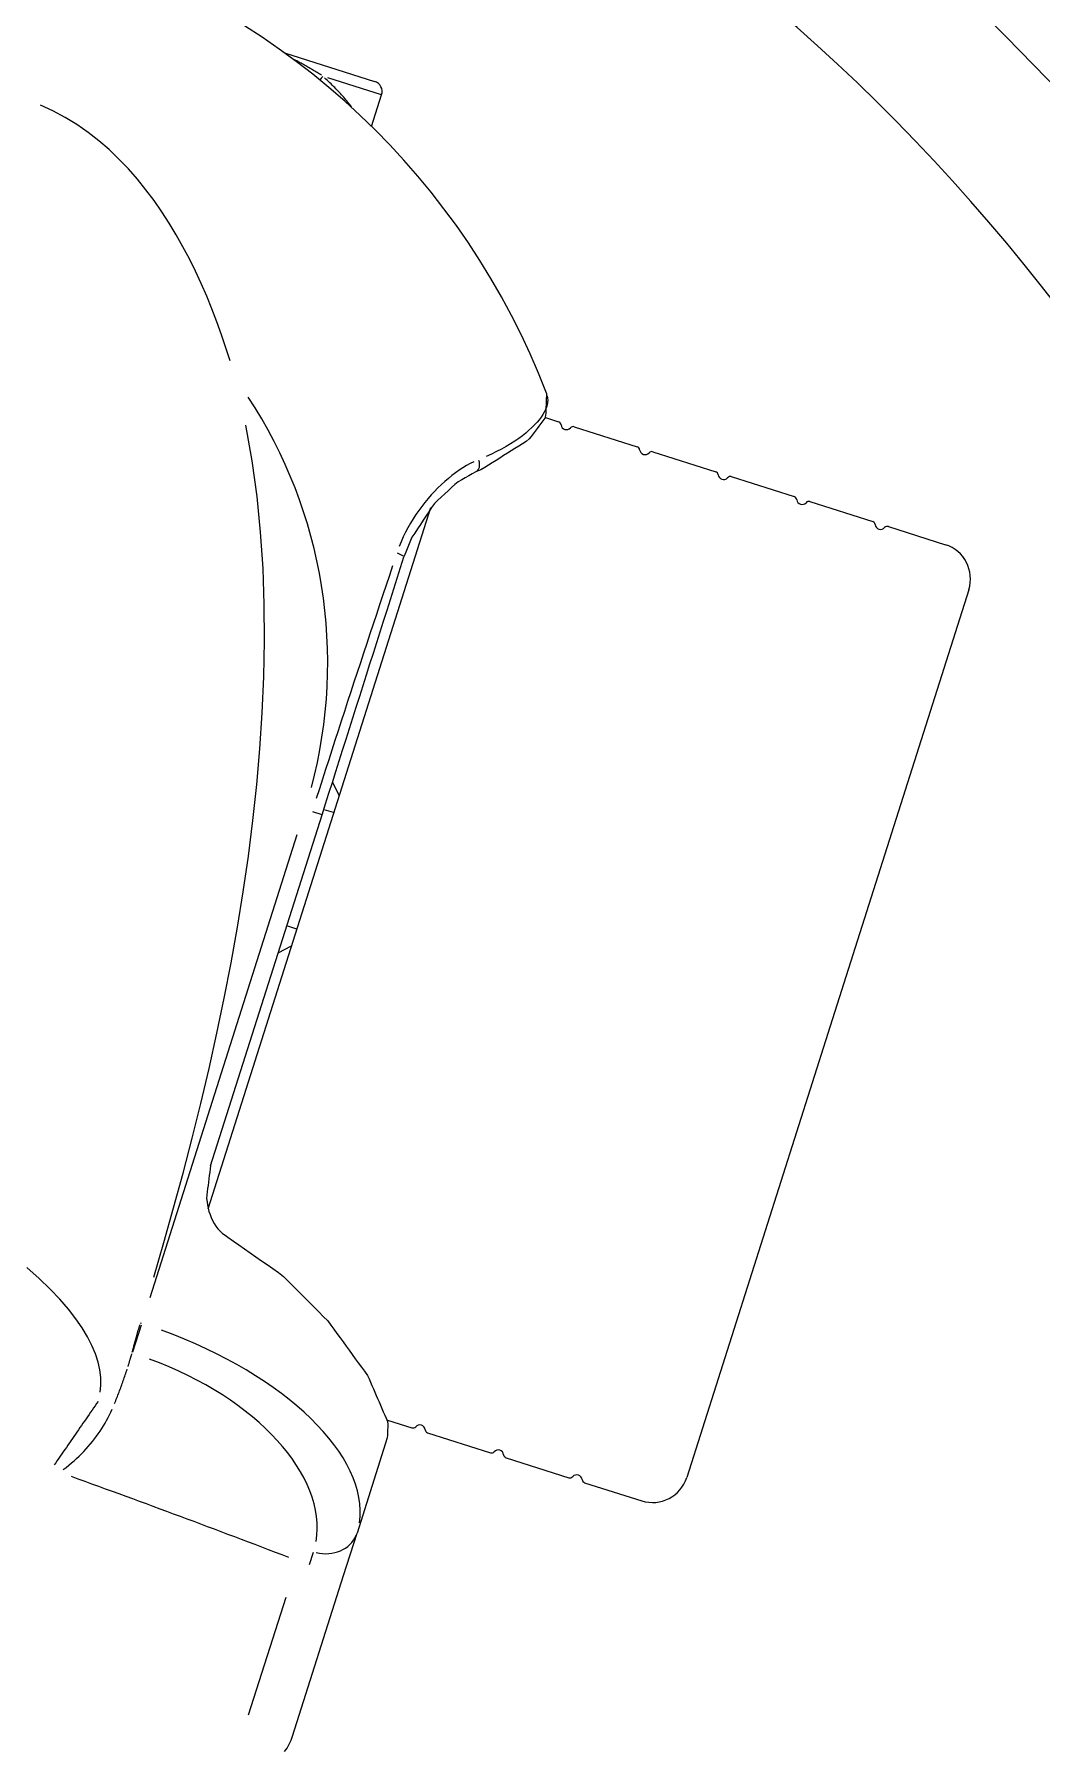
# Model space of a CAD drawing. Extents: x 309418 to 1212698, y 3438380 to 6877191.
# Drawn here: x 606462.9979 to 606463.2791, y 3438586.7916 to 3438587.2709 of the extents above; entities that cross this region are included whole.
import ezdxf

# ---------------------------------------------------------------- set-up
doc = ezdxf.new("R2010")
doc.units = 0
doc.header["$MEASUREMENT"] = 0
doc.linetypes.add('XR-LS-HARDSCAPE-LINES$1$HIDDEN2', pattern=[0.1875, 0.125, -0.0625])
doc.layers.add('LA-FLOWERING-TREE', color=221, linetype='Continuous')
doc.layers.add('LA-FURN-PERGOLA-POOL DECK-02', color=32, linetype='Continuous')
for name, color, linetype, lineweight in [('LA-FURN-PG-LIMITS', 1, 'Continuous', 5), ('LA-FURN-PG-PLAY EQUIPMENT', 160, 'Continuous', 5), ('LA-FURN-PG-SAFETY ZONE', 2, 'XR-LS-HARDSCAPE-LINES$1$HIDDEN2', 5)]:
    doc.layers.add(name, color=color, linetype=linetype, lineweight=lineweight)

# ---------------------------------------------------------------- blocks, each defined once
blk = doc.blocks.new('A$C753A40E1')
at = {"linetype": 'Continuous'}
for p, q in [((8.30000044696132, 45.76033110459947, -9.550000000000011), (8.30000044696132, 41.05392224724563, -9.550000000000011)), ((9.6465578240105, 45.5686905222616, -9.550000000000011), (9.6465578240105, 42.11916004017701, -9.550000000000011)), ((8.30000044696132, 41.05392224724563, -9.550000000000011), (8.30000044696132, 39.8126191684886, -9.550000000000011)), ((9.30000044696132, 40.69886656155098, -9.550000000000011), (9.30000044696132, 41.06286236856784, -9.550000000000011)), ((8.30000044696132, 37.02169647487438, -9.550000000000011), (8.30000044696132, 39.8126191684886, -9.550000000000011)), ((15.80593578633179, 36.92586782253978, -9.550000000000011), (15.80031283324396, 36.92586782253978, -9.550000000000011)), ((2.670871662213557, 36.54999996064328, -9.550000000000011), (1.000000446961252, 36.54999996064328, -9.550000000000011)), ((4.970871662213511, 36.54999996064328, -9.550000000000011), (3.129129231709129, 36.54999996064328, -9.550000000000011)), ((7.270871662213466, 36.54999996064328, -9.550000000000011), (5.429129231709084, 36.54999996064328, -9.550000000000011)), ((8.447266096028983, 36.54999996064328, -9.550000000000011), (7.729129231709038, 36.54999996064328, -9.550000000000011)), ((15.80000044696132, 36.11217837499829, -9.550000000000011), (15.80000044696132, 36.89851298670067, -9.550000000000011)), ((15.80191427558597, 36.05984241875525, -9.550000000000011), (15.83636319083118, 36.05984241875525, -9.550000000000011)), ((4.469613656965521e-07, 22.54999996064328, -9.550000000000011), (4.469613656965521e-07, 35.54999996064328, -9.550000000000011)), ((15.80000044696132, 21.75299208354875, -9.550000000000011), (15.80000044696132, 35.30685029584959, -9.550000000000011)), ((15.00000044696137, 32.45067030447706, -9.550000000000011), (15.00000044696137, 22.54999996064328, -9.550000000000011)), ((15.30000044696132, 31.28024769743127, -9.550000000000011), (15.30000044696132, 20.9999999606431, -9.550000000000011)), ((15.30000044696132, 25.04999996064328, -9.550000000000011), (15.00000044696125, 24.7499999606431, -9.550000000000011)), ((15.28500044696133, 24.2499999606431, -9.550000000000011), (15.01500044696135, 24.2499999606431, -9.550000000000011)), ((4.469613656965521e-07, 9.549999960643277, -9.550000000000011), (4.469613656965521e-07, 22.54999996064328, -9.550000000000011)), ((15.00000044696137, 22.54999996064328, -9.550000000000011), (15.00000044696137, 11.91136007341231, -9.550000000000011)), ((15.01500044696135, 20.84999996064324, -9.550000000000011), (15.28500044696133, 20.84999996064324, -9.550000000000011)), ((15.30089283989045, 20.9999999606431, -9.550000000000011), (15.56857855418659, 20.9999999606431, -9.550000000000011)), ((15.00000044696137, 20.34999996064324, -9.550000000000011), (15.30000044696132, 20.04999996064328, -9.550000000000011)), ((2.670871662213557, 8.549999960643277, -9.550000000000011), (1.000000446961252, 8.549999960643277, -9.550000000000011)), ((4.970871662213511, 8.549999960643277, -9.550000000000011), (3.129129231709129, 8.549999960643277, -9.550000000000011)), ((7.270871662213466, 8.549999960643277, -9.550000000000011), (5.429129231709084, 8.549999960643277, -9.550000000000011)), ((9.570871662213534, 8.549999960643277, -9.550000000000011), (7.729129231709038, 8.549999960643277, -9.550000000000011)), ((11.87087166221349, 8.549999960643277, -9.550000000000011), (10.02912923170911, 8.549999960643277, -9.550000000000011)), ((12.71622830020689, 8.549999960643277, -9.550000000000011), (12.32912923170906, 8.549999960643277, -9.550000000000011)), ((19.80000044696121, 2.271679160315102, -9.550000000000011), (19.80000044696121, 1.349999960643231, -9.550000000000011)), ((19.80511121305469, 1.349999960643231, -9.550000000000011), (21.37877033023423, 1.349999960643231, -9.550000000000011)), ((22.74275254864298, 1.049999960643277, -9.550000000000011), (20.10000044696127, 1.049999960643277, -9.550000000000011))]:
    blk.add_line(p, q, dxfattribs=at)
for points in [[(16.65310599200527, 40.60607601044797), (16.595804470704, 40.52539134858274), (16.54086806170741, 40.44424320099973), (16.48823477618495, 40.36266208527707), (16.43785693042079, 40.28067279694699), (16.38969447009364, 40.19830203889035), (16.34370829455654, 40.11557079194211), (16.29985644213954, 40.03250194428586), (16.25810171954433, 39.9491241061511), (16.21841170184413, 39.86545444367551), (16.18076922290126, 39.78151393769406), (16.14515330188075, 39.69732356904172), (16.1115458189706, 39.61290241120481), (16.07992865435878, 39.52827335236692), (16.05028082721034, 39.44345546601438), (16.02258612506191, 39.35846973298215), (15.99682261340419, 39.2733371341052), (15.97297980181972, 39.18807674286985), (15.95105006091396, 39.10270954011106), (15.93102576129237, 39.01725650666379), (15.91290118090907, 38.93174053071164), (15.89666678302089, 38.84618259308957), (15.88231779925624, 38.76060558198117), (15.86984564654628, 38.67503047822141), (15.85924364917079, 38.58947826264524)], [(16.30000044696132, 38.49891925690793), (16.32173659198085, 38.5699622714343), (16.3434736906747, 38.64100337861203), (16.36520983569423, 38.7120463931384), (16.38694693438808, 38.78308940766477), (16.40868307940761, 38.85413242219114), (16.43042017810146, 38.9251754367175), (16.45215632312099, 38.99621845124387), (16.47389342181484, 39.0672595584216), (16.49562956683437, 39.13830257294797), (16.51736666552821, 39.20934558747434), (16.53910281054775, 39.28038860200071), (16.56083990924159, 39.35143161652707), (16.58257605426112, 39.42247272370481), (16.60431315295497, 39.49351573823117), (16.6260492979745, 39.56455875275754), (16.64778639666835, 39.63560176728391), (16.66952254168788, 39.70664478181028), (16.69125964038173, 39.77768779633664), (16.71299578540126, 39.84872890351438), (16.73473288409511, 39.91977191804074), (16.75646902911464, 39.99081493256711), (16.77820612780849, 40.06185794709348), (16.79994227282802, 40.13290096161985), (16.82167937152187, 40.20394397614621), (16.8434155165414, 40.27498508332395), (16.86515261523525, 40.34602809785031), (16.88688876025478, 40.41707111237668), (16.90862585894862, 40.48811412690305), (16.93036200396816, 40.55915714142942)], [(15.84333063952724, 38.41854358552121), (15.83998228900234, 38.37583614228391), (15.83676840655605, 38.33312297700071), (15.83368899218837, 38.2904098117175), (15.83074309222499, 38.2476909243884), (15.82793261401454, 38.2049720370593), (15.82525565020839, 38.16224933503293), (15.82271315448085, 38.1195228183093), (15.82030608050624, 38.07679630158567), (15.81803252093593, 38.03406597016477), (15.81589438311855, 37.99133563874387), (15.81389071337978, 37.94860339997434), (15.81202151171962, 37.90586734650754), (15.81028773181239, 37.86313129304074), (15.80868841998378, 37.82039523957395), (15.80722357623378, 37.77765727875852), (15.80589415423671, 37.73491741059446), (15.80469920031825, 37.69217754243039), (15.80363966815273, 37.6494357669177), (15.80271555774013, 37.60669589875364), (15.80192591540614, 37.56395412324094), (15.80127169482509, 37.52121234772824), (15.80075289599696, 37.47847057221555), (15.80036951892177, 37.43572879670285), (15.80012060992519, 37.39298892853879)], [(16.32051970355312, 38.23655391572141), (16.36307932727138, 38.04031635163449), (16.42922045581142, 37.84454990265989), (16.51916720263759, 37.64926982758664), (16.63339735858241, 37.45452953217649), (16.772562283204, 37.26038814423703), (16.93730856768886, 37.06691242097043), (17.12828661792079, 36.87415958283567), (17.34608675830165, 36.68196369050168), (17.59199549548427, 36.48977542756223), (17.86840369097987, 36.29787708161496), (18.17774798266689, 36.10661197541379), (18.52246882312099, 35.91632343171262), (18.90500380389491, 35.72735858796262), (19.3277905165414, 35.5400607669177)], [(14.2410452543954, 33.03450847504758), (14.05771567218105, 33.09147716401242), (13.87438513629237, 33.14844585297727), (13.69105555407802, 33.20541454194211), (13.50772597186366, 33.26238323090696), (13.32439543597499, 33.31935573456906), (13.14106490008632, 33.37632442353391), (12.95773627154628, 33.43329311249875), (12.77440573565761, 33.4902618014636), (12.59107519976894, 33.54723049042844), (12.41902281634609, 33.61334300873899), (12.26447607867519, 33.69365383027219), (12.10992934100429, 33.77396083710813), (11.95538260333339, 33.85427165864133), (11.80083586566249, 33.93457866547727), (11.64628912799159, 34.01488567231321), (11.4917423903207, 34.09519649384641), (11.3371956526498, 34.17550350068235), (11.1826489149789, 34.25581432221555), (11.028102177308, 34.33612132905149), (10.8735554396371, 34.41643215058469), (10.75227095477382, 34.50177074311399), (10.63583113543788, 34.58783794282102), (10.51939131610195, 34.67390895722531), (10.40295340411464, 34.75997997162961), (10.2865135847787, 34.84605098603391), (10.17007376544277, 34.93211818574094), (10.05363585345546, 35.01818920014524), (9.937196034119523, 35.1042583072009), (9.820758122132219, 35.1903293216052), (9.704318302796281, 35.27639842866086), (9.587878483460344, 35.36246944306516), (9.471440571473039, 35.44853855012082), (9.355000752137101, 35.53460956452512), (9.280192631409562, 35.61196208832883), (9.214886921570695, 35.68732524750852), (9.149579304383195, 35.76269031403684), (9.084271687195695, 35.83805347321653), (9.018965977356828, 35.91341853974485), (8.953658360169328, 35.98878169892453), (8.888350742981828, 36.06414485810422), (8.82304503314296, 36.13950992463254), (8.75773741595546, 36.21487308381223), (8.692431706116594, 36.29023815034055), (8.627124088929094, 36.36560130952024), (8.561816471741594, 36.44096446869992), (8.496510761902726, 36.51632953522824), (8.431203144715226, 36.59169269440793), (8.399371403382219, 36.66420818207883), (8.379496830628312, 36.73570514557981), (8.359622257874406, 36.80720401642942), (8.339749592469133, 36.87870097993039), (8.319875019715226, 36.95019794343137), (8.30000044696132, 37.02169681428098)], [(15.80001570575038, 37.31549335358762), (15.80004813067714, 37.30011249421262), (15.80009772174159, 37.28473163483762), (15.80016543261806, 37.26935268281125), (15.80025030963222, 37.25397182343625), (15.80035235278407, 37.23859096406125), (15.80047251574794, 37.22321010468625), (15.8006098448495, 37.20782924531125), (15.80076529376308, 37.19245029328489), (15.80093790881435, 37.17706943390989), (15.80112769000331, 37.16168857453489), (15.80133559100429, 37.14630771515989), (15.80156065814296, 37.13092876313352), (15.80180384509364, 37.11554790375852), (15.80206515185634, 37.10016895173215), (15.80234267108241, 37.08478809235715), (15.8026383101205, 37.06940723298215), (15.8029520689706, 37.05402828095578), (15.80328299395839, 37.03864932892942), (15.80363108508388, 37.02326846955442), (15.80399729602138, 37.00788951752805), (15.80438162677089, 36.99251056550168), (15.8047831236581, 36.97713161347531), (15.805201786683, 36.96175266144895), (15.80563856951991, 36.94637370942258)], [(15.80749441973964, 36.89857936738156), (15.80849482409755, 36.87657237885617), (15.80954863421718, 36.85330081818723), (15.81065108172695, 36.82882572053098), (15.81179739825527, 36.80318714020871), (15.81298472277919, 36.77639842866086), (15.81421114795009, 36.74847102997922), (15.81547190539638, 36.71942020295285), (15.81676508776943, 36.68927455781125), (15.81808211200038, 36.65813518403196), (15.81941630236904, 36.62606883881711), (15.82076479785243, 36.59313464997434), (15.82211901538173, 36.55939365265989), (15.82347514025966, 36.52491069672727), (15.82482649676601, 36.4897449099841), (15.82616831652919, 36.45395923493528), (15.827493923829, 36.4176127993884), (15.82880045764247, 36.38072658417844), (15.83008219592372, 36.34333873627805), (15.83133532397548, 36.30551029084348), (15.83255411975185, 36.26730800507688), (15.83373381488124, 36.22879291413449), (15.83486964099208, 36.19002796052121), (15.83595682971279, 36.15108180878781), (15.83699061267177, 36.11201167939328)], [(15.86433722369472, 34.72137523530149), (15.89141585223476, 33.71736980317258), (15.92612769000331, 32.71346736786985), (15.96954562060634, 31.70988918183469), (16.02266241900722, 30.70685649750852), (16.08641840808193, 29.70458675263547), (16.16175677172939, 28.70329357026242), (16.24961783282558, 27.70319057343625), (16.35092188708583, 26.70430065034055), (16.46652438037196, 25.70636440156125), (16.59734465472499, 24.70993114350461), (16.74430300586025, 23.71560741303586), (16.90832449786464, 22.72399974702024), (17.09032942645351, 21.73571086762571), (17.29124094836513, 20.75135112641477), (17.5119831740121, 19.77152324555539), (17.75347353808681, 18.79679942963742), (18.01661517016689, 17.82571864960813), (18.30303599231044, 16.85895610688352), (18.61462714068691, 15.89891887543821), (18.95327784411708, 14.94800639985227), (19.32087828509609, 14.00862575410031), (19.71931864611892, 13.08317638276242), (20.1504872023323, 12.17405773041867), (20.61627508990554, 11.28368068574093)], [(15.30000044696132, 31.28024745820188), (15.28349234454433, 31.37092662690305), (15.26698328845302, 31.46160198090696), (15.25047518603603, 31.55228114960813), (15.23396612994472, 31.64295650361203), (15.21745802752773, 31.73363567231321), (15.20094992511073, 31.82431102631711), (15.18444086901943, 31.91499019501828), (15.16793276660243, 32.00566936371946), (15.15142466418544, 32.09634471772336), (15.13241507403652, 32.18615413544797), (15.08945586077968, 32.26762843964719), (15.04649569384853, 32.34910274384641), (15.00353552691737, 32.43058086274289), (14.96035506121913, 32.51190639374875), (14.90205218188564, 32.58296657441281), (14.84374930255214, 32.65402675507688), (14.78544642321864, 32.72508693574094), (14.71570422045986, 32.78424907563352), (14.64552046649257, 32.84294963715696), (14.57129122607509, 32.89520717499875), (14.49222590319911, 32.93975902436399), (14.41147639148036, 32.97962261078977), (14.32626082293788, 33.00706554291867), (14.2410452543954, 33.03450847504758)], [(15.30000044696132, 21.00000072358274), (15.30000044696132, 20.68512416718625), (15.30000044696132, 20.37005687592649), (15.30000044696132, 20.05482936738156), (15.30000044696132, 19.73947978852414), (15.30000044696132, 19.42403484223508), (15.30000044696132, 19.10853267548703), (15.30000044696132, 18.79300380585813), (15.30000044696132, 18.47747875092649), (15.30000044696132, 18.16198802827024), (15.30000044696132, 17.84656597016477), (15.30000044696132, 17.53123546479367), (15.30000044696132, 17.21601940034055), (15.30000044696132, 16.90094829438352), (15.30000044696132, 16.58604503510617), (15.30000044696132, 16.27133632538938), (15.30000044696132, 15.95684123871946), (15.30000044696132, 15.64258647797727), (15.30000044696132, 15.32860637543821), (15.30000044696132, 15.01492381928586), (15.30000044696132, 14.70158077119016), (15.30000044696132, 14.38860393403196), (15.30000044696132, 14.07604671357297), (15.30000044696132, 13.76396251557492), (15.30000044696132, 13.4524085604968)], [(15.52748515002529, 13.78836894868039), (15.53165461413661, 14.07289577363156), (15.53576208941737, 14.35760188935422), (15.53979994647304, 14.64244914887571), (15.54375769488612, 14.92739940522336), (15.54762579791347, 15.21242595551633), (15.55139567248622, 15.49750591157102), (15.55505492083827, 15.7826201999011), (15.55859591357509, 16.06774974702024), (15.56200720660487, 16.35287547944211), (15.56527926318446, 16.63798595307492), (15.5684025465707, 16.92306590912961), (15.57136561267177, 17.20811153290891), (15.57415987841884, 17.49310375092649), (15.57677676074306, 17.77803874848508), (15.57920576922695, 18.06290126679563), (15.58143927447597, 18.34768749116086), (15.58346869342128, 18.63238216279172), (15.58528735034267, 18.91698146699094), (15.58688952319423, 19.20146633027219), (15.58826853625575, 19.48583293793821), (15.58941771380702, 19.77006984589719), (15.59033228747646, 20.05416179536008), (15.59101130358974, 20.33810497162961), (15.59145285479823, 20.62188793061399)], [(14.10938479296962, 10.58202815888546), (14.18515231005946, 10.66518474457882), (14.26091982714931, 10.74834133027218), (14.33668734423915, 10.83150173066281), (14.412454861329, 10.91465831635617), (14.48822237841884, 10.99781490204953), (14.55895544879237, 11.09310222504757), (14.62229945056239, 11.20618892548703), (14.68564440600673, 11.31927562592648), (14.74898936145107, 11.43236232636593), (14.81233336322109, 11.54544902680539), (14.87567831866542, 11.6585395419421), (14.93902327410976, 11.77162624238156), (14.98293425433437, 11.90364147065304), (15.02176691882411, 12.04060436127804), (15.06059958331386, 12.17756725190304), (15.09943224780361, 12.31453014252804), (15.13826491229335, 12.45149303315304), (15.1770975767831, 12.58845592377804), (15.21593024127284, 12.72541881440304), (15.25476385943691, 12.86238170502805), (15.26707388751308, 13.00950694916867), (15.2780497252206, 13.15713954804563), (15.2890246092538, 13.30477214692258), (15.30000044696132, 13.4524085604968)], [(14.24608065478603, 10.33057475922726), (14.32839800708095, 10.41060710786007), (14.40891768328945, 10.4957320773425), (14.48756529681484, 10.5856864535632), (14.56426455371181, 10.68019557831906), (14.63894106738368, 10.77898479340695), (14.71151949755946, 10.88177944062375), (14.78192450396816, 10.98831630585812), (14.85008170001308, 11.09831691620968), (14.91589381091396, 11.21162486909054), (14.97920538775722, 11.32820964692257), (15.03986288897792, 11.44792629120968), (15.09771086566249, 11.57061839936398), (15.15259386889736, 11.69613338349484), (15.20435740344325, 11.82431484101437), (15.25284602038661, 11.95500636933468), (15.29790522448818, 12.08805538056515), (15.33938052050868, 12.22332073090695), (15.37711645953456, 12.36077190278195), (15.41092421405116, 12.50017238495968), (15.44061304919521, 12.6412284457507), (15.46598936908046, 12.78365398286007), (15.48686053149501, 12.92714763520383), (15.50305392138759, 13.0714156710925), (15.51442744128505, 13.21614910004758)], [(12.8940575300912, 7.891033896190152), (12.87312247149745, 7.966290243846402), (12.8521874129037, 8.041550406199917), (12.83125235430995, 8.116810568553433), (12.8103172957162, 8.192070730906948), (12.78938223712245, 8.267330893260464), (12.7684471785287, 8.34259105561398), (12.74751211993495, 8.41784740327023), (12.7265770613412, 8.493107565623745), (12.72787405841152, 8.572804220897183), (12.75727583758632, 8.658108481151089), (12.78667761676112, 8.743412741404995), (12.81607939593593, 8.828717001658902), (12.84548117511073, 8.914021261912808), (12.87488104693691, 8.999325522166714), (12.90428282611171, 9.08462978242062), (12.93368460528652, 9.169934042674527), (12.96308638446132, 9.255238302928433), (13.02315832965175, 9.346333273631558), (13.10370566241542, 9.441288717967495), (13.18425108783046, 9.536244162303433), (13.26479842059413, 9.63119960663937), (13.34534479968349, 9.726155050975308), (13.42589117877284, 9.821110495311245), (13.5064375578622, 9.916065939647183), (13.58698393695155, 10.01102138398312), (13.66753031604091, 10.10597682831906), (13.74807669513027, 10.200932272655), (13.82862307421962, 10.2958915316882), (13.90916945330898, 10.39084697602414), (13.99604155413905, 10.48600841401242), (14.10938479296962, 10.58202815888546)], [(12.84883620135585, 7.957813986522183), (12.82211615435878, 8.012234457713589), (12.80158736102382, 8.070301779490933), (12.7872746168832, 8.131951102000698), (12.7792008101205, 8.197125204783902), (12.7773869215707, 8.265751608592495), (12.78185774676601, 8.337776907664761), (12.7926342665414, 8.413136252147183), (12.80973936908046, 8.491764792186245), (12.83319594256679, 8.573601492625698), (12.86302496783534, 8.658585318309292), (12.89925314776698, 8.746651419383511), (12.94189955584804, 8.837734945994839), (12.99089934222499, 8.931538351756558), (13.04625059954921, 9.027767904979214), (13.10801627032558, 9.126271017772183), (13.17625929705898, 9.226891287547573), (13.25104452960292, 9.329472311717495), (13.33243681781093, 9.433865317088589), (13.42049719683925, 9.539910086375698), (13.51529147021571, 9.647450216990933), (13.6168530165414, 9.756245383006558), (13.72511889331142, 9.865837820750698), (13.84002997271816, 9.975868948680386), (13.96152521960536, 10.08597637055539)], [(21.58098818652431, 9.705727347117886), (21.8029267966011, 9.391777762156948), (22.03093792788772, 9.081906088572964), (22.26506497256545, 8.776608237010464), (22.50534941546718, 8.476383932811245), (22.75183417193691, 8.18173671601437), (23.00456215731899, 7.893154867869839), (23.26357485644618, 7.61114574311398), (23.52891566149989, 7.336201437694058), (23.8007548033456, 7.068627127391323), (24.07946993701259, 6.808800467235073), (24.36532284610061, 6.557545431834683), (24.65857197634963, 6.315697439891323), (24.95947625033645, 6.084088095408902), (25.26829411380081, 5.863545187694058), (25.5852847277383, 5.654904135447964), (25.9107070147256, 5.458996542674527), (26.24475361697463, 5.276722677928433), (26.58673598162929, 5.10989833710812), (26.93635036341934, 4.96005702851437), (27.29353143565444, 4.82849193452023), (27.65821387164382, 4.716500052196011), (28.03033222548751, 4.625382193309292), (28.40853233926086, 4.556793936473355), (28.790029662774, 4.511906393748745)], [(20.49550845019618, 1.924099692088589), (20.52954794757167, 1.900036581737027), (20.56422831408779, 1.876065024119839), (20.59953333728103, 1.852177389842495), (20.63544966571121, 1.828381308299527), (20.67196204058914, 1.804684408885464), (20.70905806414871, 1.781079062205777), (20.74672247760097, 1.757588156444058), (20.78494192950527, 1.734196432811245), (20.82370020739822, 1.71091152070187), (20.86298491351405, 1.687748678904995), (20.90278078906337, 1.664700278026089), (20.94307448260585, 1.641781576854214), (20.98385073535232, 1.618977316600308), (21.02509619586269, 1.596310385447964), (21.06679560534744, 1.573780783397183), (21.10893656604091, 1.551380881053433), (21.15150286547939, 1.529125937205777), (21.19448210589687, 1.507015951854214), (21.23784567706386, 1.485043295604214), (21.28156592242519, 1.46323085663937), (21.32561232440261, 1.441578634959683), (21.36995531909267, 1.420117148143277), (21.41456581942836, 1.39883876679562), (21.45941378466873, 1.377766379100308)], [(21.56602599017421, 1.337368735057339), (21.60116698138503, 1.327992209178433), (21.63650347583084, 1.31869960663937), (21.67200447909622, 1.309513815623745), (21.70763851992874, 1.300434836131558), (21.74337460391311, 1.29147792695187), (21.7791812597969, 1.282643088084683), (21.81502797000209, 1.273953207713589), (21.8508832632759, 1.265408285838589), (21.88671566836635, 1.257023581248745), (21.92250134341518, 1.248806723338589), (21.95823313586502, 1.240750082713589), (21.99390007846156, 1.232868918162808), (22.0294892966011, 1.225163229686245), (22.06498982302932, 1.217640646678433), (22.10038973681728, 1.21030116913937), (22.13567711703578, 1.203144797069058), (22.17084051959304, 1.196179159862027), (22.20586802356033, 1.189411886912808), (22.24074770800868, 1.18283534882687), (22.27546812884609, 1.176464804393277), (22.31001736514369, 1.170300253612027), (22.34438349597244, 1.16434169648312), (22.37855507724075, 1.158596762401089), (22.41252018801967, 1.153073080760464)]]:
    blk.add_lwpolyline(points, dxfattribs=at)
for centre, radius, start, end in [((9.800000446961434, 45.76033110459947, -9.550000000000011), 1.500000000000142, 161.3282819359878, 180), ((1.000000446961252, 35.54999996064328, -9.550000000000011), 1.000000000000003, 90, 180), ((2.670871662213557, 36.44999996064315, -9.550000000000011), 0.09999999999998721, 23.57817847819251, 90), ((2.900000446961343, 36.54999996064328, -9.550000000000011), 0.150000000000001, 203.5781784782064, 336.4218215217936), ((3.129129231709129, 36.44999996064315, -9.550000000000011), 0.09999999999999269, 89.99999999999349, 156.4218215218042), ((4.970871662213511, 36.44999996064315, -9.550000000000011), 0.09999999999998721, 23.57817847819577, 90.00000000000652), ((5.200000446961297, 36.54999996064328, -9.550000000000011), 0.150000000000001, 203.5781784782064, 336.4218215217936), ((5.429129231709084, 36.44999996064315, -9.550000000000011), 0.09999999999999269, 89.99999999999349, 156.4218215218042), ((7.270871662213466, 36.44999996064315, -9.550000000000011), 0.09999999999999432, 23.57817847819577, 90), ((7.500000446961366, 36.54999996064328, -9.550000000000011), 0.1499999999999996, 203.5781784782064, 336.4218215217936), ((7.729129231709038, 36.44999996064315, -9.550000000000011), 0.09999999999999269, 89.99999999999349, 156.4218215218042), ((29.30000044696121, 20.9999999606431, -9.550000000000011), 13.5, 182.6814756414543, 230.9480371877506), ((1.000000446961252, 9.549999960643277, -9.550000000000011), 1, 180, 270), ((2.900000446961343, 8.549999960643277, -9.550000000000011), 0.1499999999999996, 23.57817847820641, 156.4218215217936), ((5.200000446961297, 8.549999960643277, -9.550000000000011), 0.1499999999999996, 23.57817847820641, 156.4218215217936), ((7.500000446961366, 8.549999960643277, -9.550000000000011), 0.1499999999999967, 23.57817847819577, 156.4218215218042), ((9.80000044696132, 8.549999960643277, -9.550000000000011), 0.1499999999999996, 23.57817847820641, 156.4218215217936), ((12.10000044696127, 8.549999960643277, -9.550000000000011), 0.1499999999999996, 23.57817847820641, 156.4218215217936), ((2.670871662213557, 8.649999960643186, -9.550000000000011), 0.100000000000002, 270, 336.4218215218042), ((3.129129231709129, 8.649999960643186, -9.550000000000011), 0.09999999999999432, 203.5781784781958, 270), ((4.970871662213511, 8.649999960643186, -9.550000000000011), 0.100000000000002, 270, 336.4218215218042), ((5.429129231709084, 8.649999960643186, -9.550000000000011), 0.09999999999998721, 203.5781784781958, 270.0000000000065), ((7.270871662213466, 8.649999960643186, -9.550000000000011), 0.100000000000002, 270, 336.4218215218042), ((7.729129231709038, 8.649999960643186, -9.550000000000011), 0.09999999999999432, 203.5781784781958, 270), ((9.570871662213534, 8.649999960643186, -9.550000000000011), 0.100000000000002, 270, 336.4218215218042), ((10.02912923170911, 8.649999960643186, -9.550000000000011), 0.09999999999998721, 203.5781784781958, 270.0000000000065), ((11.87087166221349, 8.649999960643186, -9.550000000000011), 0.100000000000002, 270, 336.4218215218042), ((12.32912923170906, 8.649999960643186, -9.550000000000011), 0.09999999999998721, 203.5781784781925, 270), ((29.30000044696121, 20.9999999606431, -9.550000000000011), 21, 218.6261739165967, 321.3738260834033), ((20.10000044696127, 1.349999960643231, -9.550000000000011), 0.3000000000000114, 180, 270)]:
    blk.add_arc(centre, radius, start, end, dxfattribs=at)
for centre, major_axis, ratio, start_param, end_param in [((29.30000044696132, 151.9773427153028, -9.550000000000011), (193.1249999999991, -3.08e-15), 0.5773502691896256, 4.61178254660265, 4.645404765049035), ((9.30000044696132, 39.81261916848883, -9.550000000000011), (-0.999999999999994, 3.6014e-13), 0.8660254037836717, 4.790928796724752, 6.204645490840273), ((15.80000044696132, 40.67864457227245, -9.550000000000011), (-6.5, -6.7e-16), 0.5773502691896255, 0.0785398163397453, 1.492256510455152), ((15.80000044696132, 39.81261916848792, -9.550000000000011), (7.5, 3.6e-16), 0.5003702332976752, 3.220132469929343, 4.633849164044934), ((15.60000044696127, 13.4524066916755, -9.550000000000011), (-0.3000000000000056, 2.7677e-13), 0.1486532695990376, 0.0653622542249671, 1.241882830296269), ((14.30000044696132, 10.35036886190744, -9.550000000000011), (-0.1906159244688347, 0.2316583029785372), 0.6790811564589858, 0.0761228327461524, 1.446333822176207), ((21.49148240650194, 1.349999960643231, -9.550000000000011), (0.0767798249701517, 0.1846750077231896), 0.1296779973615649, 4.804088598157552, 5.485160042254285)]:
    blk.add_ellipse(centre, major_axis=major_axis, ratio=ratio, start_param=start_param, end_param=end_param, dxfattribs=at)
blk = doc.blocks.new('PGE-06')
at = {"layer": 'LA-FURN-PG-LIMITS', "extrusion": (0, 0, -1)}
blk.add_ellipse((0.05669273931812691, 1.4210854715202e-16), major_axis=(0.75, -7.105427357601001e-17), ratio=0.8020946818839936, dxfattribs=at)
at = {"layer": 'LA-FURN-PG-SAFETY ZONE'}
blk.add_lwpolyline([(-1.599707260681874, -2.842170943040401e-16, 0.414213562373095), (-0.5997072606818739, -0.9999999999999999), (0.5997072606818741, -1.000000000000001, 0.414213562373095), (1.599707260681874, 0, 0.4142135623730955), (0.5997072606818736, 1), (-0.5997072606818734, 1, 0.4142135623730954)], format="xyb", close=True, dxfattribs=at)
at = {"xscale": 0.01, "yscale": 0.01, "zscale": 0.01, "rotation": 90}
blk.add_blockref('A$C753A40E1', (0.7247538198362575, -0.2930404826546361, 0.09550000000000011), dxfattribs=at)
blk = doc.blocks.new('tent kids')
at = {"layer": 'LA-FURN-PERGOLA-POOL DECK-02'}
blk.add_lwpolyline([(731933.5428252015, 294599.3551824064, -0.05443009082491367), (731933.489101325, 294599.4089062831, -0.1820939061114381), (731929.0348757533, 294599.4089062829, -0.0544300910820724), (731928.9811518764, 294599.3551824059, -0.1820939061035677), (731928.9811518764, 294594.9009568343, -0.05443009098542499), (731929.0348757531, 294594.8472329577, -0.1820939061114341), (731933.4891013248, 294594.8472329574, -0.05443009136535499), (731933.5428252021, 294594.9009568344, -0.1820939061180606)], format="xyb", close=True, dxfattribs=at)
blk.add_lwpolyline([(731933.7619885388, 294594.6280696203, 0.209882801469758), (731928.761988539, 294594.6280696205, -0.8386801650704159)], format="xyb", dxfattribs=at)

msp = doc.modelspace()

# ---------------------------------------------------------------- linework, layer by layer
at = {"layer": 'LA-FLOWERING-TREE'}
for radius in [3.133444992596136, 2.133444992596136, 1.133444992596136]:
    msp.add_circle((606462.7889228964, 3438586.604961782), radius, dxfattribs=at)

# ---------------------------------------------------------------- block references
at = {"layer": 'LA-FURN-PERGOLA-POOL DECK-02', "xscale": 1.097475299388668, "yscale": 1.097475299388668, "zscale": 1.097475299388668, "rotation": 321.6764723266944}
msp.add_blockref('tent kids', (-224210.7693131276, 3683056.127646159, 1.099229242878724e-07), dxfattribs=at)
at = {"layer": 'LA-FURN-PG-PLAY EQUIPMENT', "rotation": 72.37455111461088}
msp.add_blockref('PGE-06', (606462.7889228964, 3438586.604961782), dxfattribs=at)

doc.saveas('drawing.dxf')
